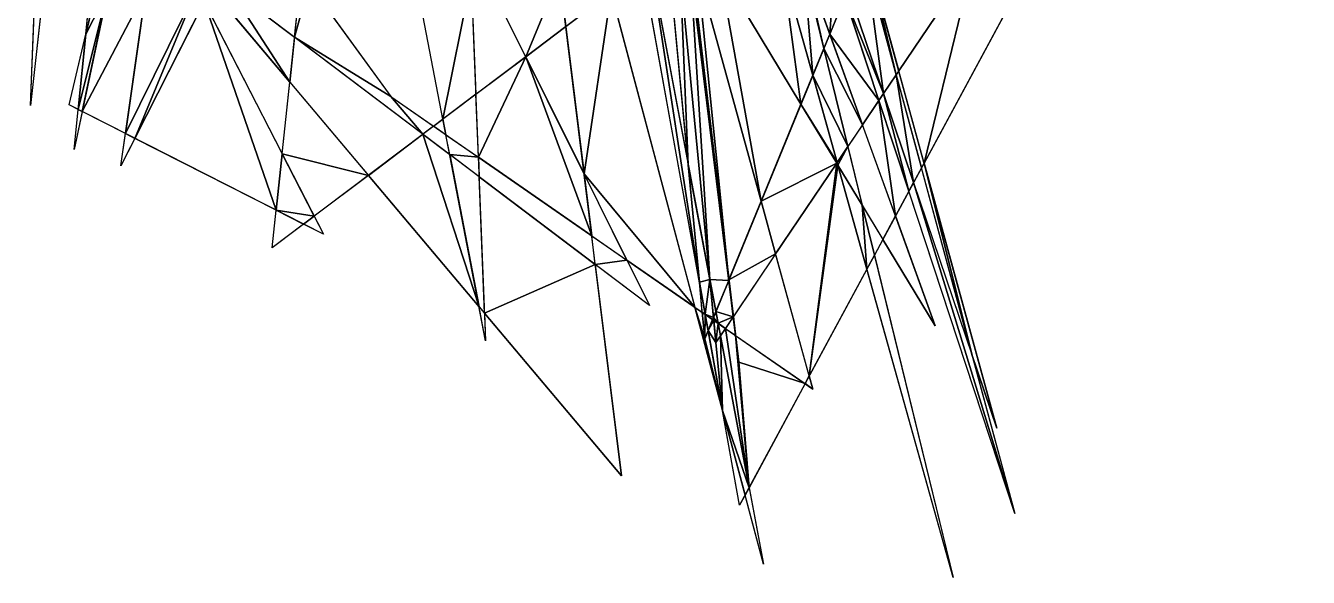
# Model space of a CAD drawing. Header units: metres. Extents: x -225 to 770, y -544 to 564.
# Drawn here: x -108 to 755, y -544 to -173 of the extents above; entities that cross this region are included whole.
import ezdxf

# ---------------------------------------------------------------- set-up
doc = ezdxf.new("R2010")
doc.units = ezdxf.units.M

msp = doc.modelspace()

# ---------------------------------------------------------------- linework, layer by layer
for p, q in [((293.37103, -475.85074, -728.49304), (164.16443, 563.9141, -1116.1304)), ((164.16443, 563.9141, -1116.1304), (201.89743, -384.79602, -724.80273)), ((372.69696, -495.5942, -757.22614), (185.59381, 545.01654, -1118.0442)), ((185.59381, 545.01654, -1118.0442), (388.77362, -535.27014, -747.6679)), ((58.252808, -322.34137, -684.2856), (148.39948, 525.4025, -1092.1235)), ((516.37213, -544.0672, -803.7859), (217.63705, 525.73083, -1124.7742)), ((217.63705, 525.73083, -1124.7742), (545.7816, -443.76776, -860.83936)), ((349.29993, -383.51236, -794.56555), (265.35364, 503.01196, -1137.3828)), ((265.35364, 503.01196, -1137.3828), (372.1836, -399.28522, -798.5095)), ((372.1836, -399.28522, -798.5095), (261.48572, 499.3399, -1133.9835)), ((261.48572, 499.3399, -1133.9835), (516.37213, -544.0672, -803.7859)), ((356.773, -386.01013, -796.99744), (272.09955, 498.95178, -1138.7997)), ((388.77362, -535.27014, -747.6679), (119.34433, 476.88977, -1057.5647)), ((324.84503, 459.20618, -1146.4285), (-43.431335, -267.1413, -660.34216)), ((557.95984, -501.0974, -841.83923), (249.52759, 436.53705, -1101.2909)), ((545.7816, -443.76776, -860.83936), (304.0512, 437.72125, -1127.4017)), ((304.0512, 437.72125, -1127.4017), (557.95984, -501.0974, -841.83923)), ((32.099304, 405.39948, -985.7773), (504.43823, -374.8846, -871.1271)), ((422.08154, -417.31705, -814.1633), (210.2619, 352.16968, -1046.4789)), ((201.89743, -384.79602, -724.80273), (73.08838, 284.7296, -952.99493)), ((-43.431335, -267.1413, -660.34216), (31.793945, 265.58325, -925.35095)), ((504.43823, -374.8846, -871.1271), (281.66882, 241.19244, -1032.1576)), ((605.17456, 240.48572, -1183.7474), (349.29993, -383.51236, -794.56555)), ((21.08847, 224.02649, -902.407), (312.1972, -361.18155, -786.773)), ((755.39404, 206.07397, -1239.4426), (356.773, -386.01013, -796.99744)), ((-78.32205, -226.1418, -661.63727), (21.027405, 196.06326, -890.32166)), ((21.027405, 196.06326, -890.32166), (-75.01016, -256.1351, -650.26044)), ((733.64087, 187.16644, -1221.0768), (58.252808, -322.34137, -684.2856)), ((736.51886, 179.43427, -1219.0942), (372.69696, -495.5942, -757.22614)), ((-75.01016, -256.1351, -650.26044), (-34.577682, 141.53, -840.7012)), ((-107.57312, 77.46338, -778.805), (92.77075, -313.11652, -704.47003)), ((-57.937866, 49.58969, -790.0921), (138.08582, -220.39003, -765.72644)), ((-104.377045, -226.46022, -649.2665), (-95.95094, -13.531601, -745.0287)), ((-95.95094, -13.531601, -745.0287), (293.37103, -475.85074, -728.49304)), ((-83.71167, -42.89798, -738.1138), (-104.377045, -226.46022, -649.2665)), ((312.1972, -361.18155, -786.773), (-88.56946, -57.974243, -729.33264)), ((138.08582, -220.39003, -765.72644), (422.08154, -417.31705, -814.1633)), ((92.77075, -313.11652, -704.47003), (-78.32205, -226.1418, -661.63727))]:
    msp.add_line(p, q)
for points in [[(530.04065, -128.65039, -989.314), (479.82214, -203.24136, -933.5746), (460.06146, -131.18228, -955.36523), (460.06155, -131.18217, -955.3651)], [(479.82214, -203.24136, -933.5746), (530.04065, -128.65039, -989.314), (496.83337, -265.27386, -914.816), (496.83347, -265.27377, -914.81586)], [(571.2738, -127.15851, -1009.3173), (496.83337, -265.27386, -914.816), (530.04065, -128.65039, -989.314), (530.0408, -128.65028, -989.3139)], [(308.1634, -136.67822, -881.6755), (313.76843, -136.4754, -884.39465), (345.69012, -345.39008, -809.30743), (345.69022, -345.38998, -809.3073)], [(338.2162, -266.46143, -839.829), (345.69012, -345.39008, -809.30743), (313.76843, -136.4754, -884.39465), (313.76852, -136.4753, -884.39453)], [(332.83142, -135.78568, -893.6426), (338.2162, -266.46143, -839.829), (325.8662, -136.03769, -890.26355), (325.8663, -136.03758, -890.2634)], [(352.7057, -343.5006, -813.4161), (332.83142, -135.78568, -893.6426), (339.6936, -135.53738, -896.9716), (339.6937, -135.53728, -896.9715)], [(332.83142, -135.78568, -893.6426), (352.7057, -343.5006, -813.4161), (338.2162, -266.46143, -839.829), (338.21628, -266.46133, -839.82886)], [(365.403, -344.24194, -819.0582), (339.6936, -135.53738, -896.9716), (340.95105, -135.49188, -897.58167), (340.95114, -135.49178, -897.58154)], [(339.6936, -135.53738, -896.9716), (365.403, -344.24194, -819.0582), (352.7057, -343.5006, -813.4161), (352.70578, -343.50052, -813.41595)], [(365.60754, -343.74323, -819.36926), (340.95105, -135.49188, -897.58167), (344.4674, -135.36469, -899.28754), (344.4675, -135.36458, -899.2874)], [(340.95105, -135.49188, -897.58167), (365.60754, -343.74323, -819.36926), (365.403, -344.24194, -819.0582), (365.4031, -344.24185, -819.0581)], [(387.27985, -290.89124, -852.3325), (344.4674, -135.36469, -899.28754), (359.1256, -134.83432, -906.3986), (359.1257, -134.83421, -906.3985)], [(387.27985, -290.89124, -852.3325), (365.60754, -343.74323, -819.36926), (344.4674, -135.36469, -899.28754), (344.4675, -135.36458, -899.2874)], [(401.66638, -133.29514, -927.03625), (414.05988, -225.58328, -893.0645), (359.1256, -134.83432, -906.3986), (359.1257, -134.83421, -906.3985)], [(387.27985, -290.89124, -852.3325), (359.1256, -134.83432, -906.3986), (414.05988, -225.58328, -893.0645), (414.05997, -225.58318, -893.0644)], [(422.01794, -206.176, -905.1687), (401.66638, -133.29514, -927.03625), (415.90173, -132.78009, -933.9422), (415.90182, -132.77998, -933.9421)], [(401.66638, -133.29514, -927.03625), (422.01794, -206.176, -905.1687), (414.05988, -225.58328, -893.0645), (414.05997, -225.58318, -893.0644)], [(429.42096, -188.12234, -916.4286), (415.90173, -132.78009, -933.9422), (416.88202, -132.74463, -934.4178), (416.8821, -132.74452, -934.41766)], [(429.42096, -188.12234, -916.4286), (422.01794, -206.176, -905.1687), (415.90173, -132.78009, -933.9422), (415.90182, -132.77998, -933.9421)], [(416.88202, -132.74463, -934.4178), (436.55707, -132.03271, -943.96265), (433.39862, -178.422, -922.4786), (433.3987, -178.42189, -922.47845)], [(429.42096, -188.12234, -916.4286), (416.88202, -132.74463, -934.4178), (433.39862, -178.422, -922.4786), (433.3987, -178.42189, -922.47845)], [(443.6184, -153.49918, -938.0227), (433.39862, -178.422, -922.4786), (436.55707, -132.03271, -943.96265), (436.55716, -132.03261, -943.9625)], [(457.93512, -131.25925, -954.33374), (469.54022, -218.51355, -922.16223), (445.76398, -148.26685, -941.2861), (445.76407, -148.26674, -941.28595)], [(460.06146, -131.18228, -955.36523), (478.09637, -205.80484, -931.65906), (457.93512, -131.25925, -954.33374), (457.9352, -131.25914, -954.3336)], [(469.54022, -218.51355, -922.16223), (457.93512, -131.25925, -954.33374), (478.09637, -205.80484, -931.65906), (478.09647, -205.80473, -931.65894)], [(478.09637, -205.80484, -931.65906), (460.06146, -131.18228, -955.36523), (479.82214, -203.24136, -933.5746), (479.82224, -203.24126, -933.57446)], [(138.08582, -220.39003, -765.72644), (73.33911, -180.4691, -752.5384), (83.21475, -144.81717, -772.5469), (83.21485, -144.81706, -772.54675)], [(77.10672, -145.03816, -769.58374), (83.21475, -144.81717, -772.5469), (73.33911, -180.4691, -752.5384), (73.33921, -180.469, -752.53827)], [(155.22699, -142.21167, -807.48193), (192.19592, -140.87408, -825.41656), (173.199, -235.62682, -775.64355), (173.19911, -235.62671, -775.64343)], [(195.30136, -218.95296, -793.2103), (173.199, -235.62682, -775.64355), (192.19592, -140.87408, -825.41656), (192.19603, -140.87398, -825.41644)], [(228.85477, -193.64049, -819.8782), (202.4223, -140.50407, -830.3777), (251.47858, -138.72914, -854.17615), (251.47868, -138.72903, -854.176)], [(228.85477, -193.64049, -819.8782), (251.47858, -138.72914, -854.17615), (255.7782, -173.32967, -841.2766), (255.7783, -173.32956, -841.2765)], [(-101.41057, -151.4972, -682.9802), (-95.915344, -151.29836, -685.6461), (-104.377045, -226.46022, -649.2665), (-104.376945, -226.46011, -649.26636)], [(-72.27324, -229.2167, -663.1516), (-67.120605, -178.539, -687.421), (-52.41072, -149.72429, -706.7514), (-52.41062, -149.72418, -706.7513)], [(-52.41072, -149.72429, -706.7514), (-69.58363, -230.58397, -663.82495), (-72.27324, -229.2167, -663.1516), (-72.27314, -229.2166, -663.1515)], [(-52.41072, -149.72429, -706.7514), (-26.719757, -148.79475, -719.2147), (-69.58363, -230.58397, -663.82495), (-69.583534, -230.58386, -663.8248)], [(-69.58363, -230.58397, -663.82495), (-26.719757, -148.79475, -719.2147), (-40.36641, -245.4365, -671.1394), (-40.36631, -245.43639, -671.1393)], [(-60.408295, -150.01364, -702.8716), (-52.41072, -149.72429, -706.7514), (-67.120605, -178.539, -687.421), (-67.12051, -178.5389, -687.4209)], [(-64.23439, -150.15208, -701.0154), (-60.408295, -150.01364, -702.8716), (-67.120605, -178.539, -687.421), (-67.12051, -178.5389, -687.4209)], [(-34.053528, -248.64561, -672.71985), (-40.36641, -245.4365, -671.1394), (7.842194, -147.54427, -735.9817), (7.842294, -147.54416, -735.98157)], [(-26.719757, -148.79475, -719.2147), (7.842194, -147.54427, -735.9817), (-40.36641, -245.4365, -671.1394), (-40.36631, -245.43639, -671.1393)], [(-34.053528, -248.64561, -672.71985), (7.842194, -147.54427, -735.9817), (12.551941, -156.72612, -734.2342), (12.552041, -156.72601, -734.2341)], [(19.041351, -150.08472, -740.14465), (28.817322, -146.78534, -746.1572), (70.12012, -210.74068, -737.97516), (70.12022, -210.74057, -737.97504)], [(73.33911, -180.4691, -752.5384), (70.12012, -210.74068, -737.97516), (28.817322, -146.78534, -746.1572), (28.817421, -146.78523, -746.1571)], [(268.1078, -272.54974, -804.28613), (255.7782, -173.32967, -841.2766), (286.29883, -150.30511, -865.5341), (286.29892, -150.30501, -865.534)], [(268.1078, -272.54974, -804.28613), (286.29883, -150.30511, -865.5341), (342.72815, -362.2922, -800.6292), (342.72824, -362.2921, -800.6291)], [(433.39862, -178.422, -922.4786), (443.6184, -153.49918, -938.0227), (466.49335, -223.03912, -918.7804), (466.49344, -223.03902, -918.7803)], [(443.6184, -153.49918, -938.0227), (445.76398, -148.26685, -941.2861), (469.54022, -218.51355, -922.16223), (469.5403, -218.51344, -922.1621)], [(469.54022, -218.51355, -922.16223), (466.49335, -223.03912, -918.7804), (443.6184, -153.49918, -938.0227), (443.6185, -153.49907, -938.0226)], [(60.953674, -296.94235, -696.5047), (-34.053528, -248.64561, -672.71985), (12.551941, -156.72612, -734.2342), (12.552041, -156.72601, -734.2341)], [(60.953674, -296.94235, -696.5047), (12.551941, -156.72612, -734.2342), (64.99246, -258.9614, -714.77686), (64.99256, -258.9613, -714.77673)], [(-67.120605, -178.539, -687.421), (-72.27324, -229.2167, -663.1516), (-78.32205, -226.1418, -661.63727), (-78.32195, -226.1417, -661.63715)], [(73.33911, -180.4691, -752.5384), (138.08582, -220.39003, -765.72644), (159.70221, -245.8087, -764.9165), (159.70232, -245.8086, -764.9164)], [(268.1078, -272.54974, -804.28613), (228.85477, -193.64049, -819.8782), (255.7782, -173.32967, -841.2766), (255.7783, -173.32956, -841.2765)], [(429.42096, -188.12234, -916.4286), (433.39862, -178.422, -922.4786), (455.45856, -239.42947, -906.5324), (455.45865, -239.42937, -906.5323)], [(466.49335, -223.03912, -918.7804), (455.45856, -239.42947, -906.5324), (433.39862, -178.422, -922.4786), (433.3987, -178.42189, -922.47845)], [(429.42096, -188.12234, -916.4286), (445.54968, -254.1474, -895.5342), (422.01794, -206.176, -905.1687), (422.01804, -206.17589, -905.1686)], [(429.42096, -188.12234, -916.4286), (455.45856, -239.42947, -906.5324), (445.54968, -254.1474, -895.5342), (445.54977, -254.1473, -895.53406)], [(196.98285, -261.23016, -775.77167), (195.30136, -218.95296, -793.2103), (228.85477, -193.64049, -819.8782), (228.85487, -193.64038, -819.87805)], [(196.98285, -261.23016, -775.77167), (228.85477, -193.64049, -819.8782), (273.2751, -314.13235, -788.7837), (273.27518, -314.13226, -788.78357)], [(268.1078, -272.54974, -804.28613), (273.2751, -314.13235, -788.7837), (228.85477, -193.64049, -819.8782), (228.85487, -193.64038, -819.87805)], [(438.38525, -264.78897, -887.5821), (414.05988, -225.58328, -893.0645), (422.01794, -206.176, -905.1687), (422.01804, -206.17589, -905.1686)], [(445.54968, -254.1474, -895.5342), (438.38525, -264.78897, -887.5821), (422.01794, -206.176, -905.1687), (422.01804, -206.17589, -905.1686)], [(489.79016, -278.34164, -905.87476), (469.54022, -218.51355, -922.16223), (478.09637, -205.80484, -931.65906), (478.09647, -205.80473, -931.65894)], [(489.79016, -278.34164, -905.87476), (478.09637, -205.80484, -931.65906), (495.06665, -268.55182, -912.5731), (495.06674, -268.55173, -912.573)], [(64.99246, -258.9614, -714.77686), (70.12012, -210.74068, -737.97516), (122.97998, -273.51166, -735.73004), (122.98008, -273.51157, -735.7299)], [(166.90585, -240.3743, -770.64185), (159.70221, -245.8087, -764.9165), (138.08582, -220.39003, -765.72644), (138.08592, -220.38992, -765.7263)], [(466.49335, -223.03912, -918.7804), (477.66425, -300.84, -890.48096), (455.45856, -239.42947, -906.5324), (455.45865, -239.42937, -906.5323)], [(466.49335, -223.03912, -918.7804), (469.54022, -218.51355, -922.16223), (486.61987, -284.22375, -901.8501), (486.61996, -284.22366, -901.85)], [(466.49335, -223.03912, -918.7804), (486.61987, -284.22375, -901.8501), (477.66425, -300.84, -890.48096), (477.66434, -300.8399, -890.48083)], [(489.79016, -278.34164, -905.87476), (486.61987, -284.22375, -901.8501), (469.54022, -218.51355, -922.16223), (469.5403, -218.51344, -922.1621)], [(-75.01016, -256.1351, -650.26044), (-72.27324, -229.2167, -663.1516), (-69.58363, -230.58397, -663.82495), (-69.583534, -230.58386, -663.8248)], [(387.27985, -290.89124, -852.3325), (414.05988, -225.58328, -893.0645), (438.07324, -265.25244, -887.2358), (438.07333, -265.25235, -887.23566)], [(414.05988, -225.58328, -893.0645), (438.38525, -264.78897, -887.5821), (438.07324, -265.25244, -887.2358), (438.07333, -265.25235, -887.23566)], [(175.22174, -246.14066, -772.0602), (166.90585, -240.3743, -770.64185), (173.199, -235.62682, -775.64355), (173.19911, -235.62671, -775.64343)], [(-34.053528, -248.64561, -672.71985), (-43.431335, -267.1413, -660.34216), (-40.36641, -245.4365, -671.1394), (-40.36631, -245.43639, -671.1393)], [(197.51624, -362.02335, -732.5643), (122.97998, -273.51166, -735.73004), (159.70221, -245.8087, -764.9165), (159.70232, -245.8086, -764.9164)], [(197.51624, -362.02335, -732.5643), (159.70221, -245.8087, -764.9165), (177.79077, -259.4939, -767.50903), (177.79088, -259.4938, -767.5089)], [(177.79077, -259.4939, -767.50903), (175.22174, -246.14066, -772.0602), (196.98285, -261.23016, -775.77167), (196.98296, -261.23007, -775.77155)], [(438.38525, -264.78897, -887.5821), (445.54968, -254.1474, -895.5342), (438.8927, -266.6061, -887.03687), (438.8928, -266.60602, -887.03674)], [(455.15625, -293.47278, -883.08923), (438.8927, -266.6061, -887.03687), (445.54968, -254.1474, -895.5342), (445.54977, -254.1473, -895.53406)], [(60.953674, -296.94235, -696.5047), (64.99246, -258.9614, -714.77686), (86.55197, -300.99268, -706.77747), (86.55207, -300.99258, -706.77734)], [(64.99246, -258.9614, -714.77686), (122.97998, -273.51166, -735.73004), (86.55197, -300.99268, -706.77747), (86.55207, -300.99258, -706.77734)], [(177.79077, -259.4939, -767.50903), (196.98285, -261.23016, -775.77167), (197.50708, -274.41064, -770.3349), (197.50719, -274.41055, -770.3348)], [(345.69012, -345.39008, -809.30743), (338.2162, -266.46143, -839.829), (352.7057, -343.5006, -813.4161), (352.70578, -343.50052, -813.41595)], [(387.27985, -290.89124, -852.3325), (438.07324, -265.25244, -887.2358), (397.0113, -326.24304, -841.6595), (397.01138, -326.24295, -841.65936)], [(419.64905, -408.48022, -816.8313), (397.0113, -326.24304, -841.6595), (438.07324, -265.25244, -887.2358), (438.07333, -265.25235, -887.23566)], [(419.64905, -408.48022, -816.8313), (438.07324, -265.25244, -887.2358), (438.8927, -266.6061, -887.03687), (438.8928, -266.60602, -887.03674)], [(419.64905, -408.48022, -816.8313), (438.8927, -266.6061, -887.03687), (458.42188, -336.54187, -866.053), (458.42197, -336.54178, -866.05286)], [(438.8927, -266.6061, -887.03687), (455.15625, -293.47278, -883.08923), (458.42188, -336.54187, -866.053), (458.42197, -336.54178, -866.05286)], [(529.22516, -394.85175, -874.1562), (495.06665, -268.55182, -912.5731), (496.83337, -265.27386, -914.816), (496.83347, -265.27377, -914.81586)], [(529.22516, -394.85175, -874.1562), (496.83337, -265.27386, -914.816), (545.7816, -443.76776, -860.83936), (545.78174, -443.76767, -860.83923)], [(201.16397, -366.355, -732.40936), (197.50708, -274.41064, -770.3349), (275.68933, -333.56085, -781.54047), (275.68942, -333.56076, -781.54034)], [(268.1078, -272.54974, -804.28613), (342.72815, -362.2922, -800.6292), (296.964, -330.55862, -792.8239), (296.96408, -330.55853, -792.8238)], [(486.61987, -284.22375, -901.8501), (489.79016, -278.34164, -905.87476), (557.95984, -501.0974, -841.83923), (557.95996, -501.09732, -841.8391)], [(529.22516, -394.85175, -874.1562), (557.95984, -501.0974, -841.83923), (489.79016, -278.34164, -905.87476), (489.79025, -278.34155, -905.87463)], [(387.27985, -290.89124, -852.3325), (397.0113, -326.24304, -841.6595), (365.60754, -343.74323, -819.36926), (365.60764, -343.74313, -819.36914)], [(60.953674, -296.94235, -696.5047), (79.454315, -306.34714, -701.1363), (58.252808, -322.34137, -684.2856), (58.252907, -322.34128, -684.28546)], [(60.953674, -296.94235, -696.5047), (86.55197, -300.99268, -706.77747), (79.454315, -306.34714, -701.1363), (79.454414, -306.34705, -701.13617)], [(92.77075, -313.11652, -704.47003), (79.454315, -306.34714, -701.1363), (86.55197, -300.99268, -706.77747), (86.55207, -300.99258, -706.77734)], [(463.41443, -327.27872, -872.391), (458.42188, -336.54187, -866.053), (455.15625, -293.47278, -883.08923), (455.15634, -293.4727, -883.0891)], [(469.16345, -316.61212, -879.68933), (463.41443, -327.27872, -872.391), (455.15625, -293.47278, -883.08923), (455.15634, -293.4727, -883.0891)], [(504.43823, -374.8846, -871.1271), (469.16345, -316.61212, -879.68933), (477.66425, -300.84, -890.48096), (477.66434, -300.8399, -890.48083)], [(275.68933, -333.56085, -781.54047), (273.2751, -314.13235, -788.7837), (296.964, -330.55862, -792.8239), (296.96408, -330.55853, -792.8238)], [(365.60754, -343.74323, -819.36926), (397.0113, -326.24304, -841.6595), (368.5421, -368.5291, -810.0605), (368.5422, -368.52902, -810.06036)], [(516.37213, -544.0672, -803.7859), (458.42188, -336.54187, -866.053), (463.41443, -327.27872, -872.391), (463.41452, -327.27863, -872.39087)], [(201.16397, -366.355, -732.40936), (275.68933, -333.56085, -781.54047), (293.37103, -475.85074, -728.49304), (293.37112, -475.85065, -728.4929)], [(275.68933, -333.56085, -781.54047), (296.964, -330.55862, -792.8239), (312.1972, -361.18155, -786.773), (312.1973, -361.18146, -786.7729)], [(349.58386, -367.04602, -801.79846), (345.69012, -345.39008, -809.30743), (352.7057, -343.5006, -813.4161), (352.70578, -343.50052, -813.41595)], [(349.58386, -367.04602, -801.79846), (352.7057, -343.5006, -813.4161), (355.1654, -369.20828, -803.48694), (355.1655, -369.2082, -803.4868)], [(356.79382, -365.237, -805.96375), (352.7057, -343.5006, -813.4161), (365.403, -344.24194, -819.0582), (365.4031, -344.24185, -819.0581)], [(352.7057, -343.5006, -813.4161), (356.79382, -365.237, -805.96375), (355.1654, -369.20828, -803.48694), (355.1655, -369.2082, -803.4868)], [(368.41766, -368.714, -809.9223), (356.79382, -365.237, -805.96375), (365.403, -344.24194, -819.0582), (365.4031, -344.24185, -819.0581)], [(368.5421, -368.5291, -810.0605), (365.403, -344.24194, -819.0582), (365.60754, -343.74323, -819.36926), (365.60764, -343.74313, -819.36914)], [(365.403, -344.24194, -819.0582), (368.5421, -368.5291, -810.0605), (368.41766, -368.714, -809.9223), (368.41776, -368.7139, -809.9222)], [(349.58386, -367.04602, -801.79846), (347.61115, -365.67813, -801.46204), (345.69012, -345.39008, -809.30743), (345.69022, -345.38998, -809.3073)], [(201.89743, -384.79602, -724.80273), (197.51624, -362.02335, -732.5643), (201.16397, -366.355, -732.40936), (201.16408, -366.35492, -732.40924)], [(342.72815, -362.2922, -800.6292), (349.29993, -383.51236, -794.56555), (361.21844, -431.7542, -779.3618), (361.21854, -431.75412, -779.3617)], [(349.29993, -383.51236, -794.56555), (342.72815, -362.2922, -800.6292), (347.61115, -365.67813, -801.46204), (347.61124, -365.67804, -801.4619)], [(349.58386, -367.04602, -801.79846), (349.29993, -383.51236, -794.56555), (347.61115, -365.67813, -801.46204), (347.61124, -365.67804, -801.4619)], [(349.58386, -367.04602, -801.79846), (351.55548, -378.01175, -797.9963), (349.29993, -383.51236, -794.56555), (349.30002, -383.51227, -794.5654)], [(349.58386, -367.04602, -801.79846), (355.1654, -369.20828, -803.48694), (354.62006, -370.5382, -802.6575), (354.62015, -370.53812, -802.65735)], [(349.58386, -367.04602, -801.79846), (354.62006, -370.5382, -802.6575), (351.55548, -378.01175, -797.9963), (351.55557, -378.01166, -797.99615)], [(355.34045, -371.03775, -802.78033), (351.55548, -378.01175, -797.9963), (354.62006, -370.5382, -802.6575), (354.62015, -370.53812, -802.65735)], [(355.34045, -371.03775, -802.78033), (356.773, -386.01013, -796.99744), (351.55548, -378.01175, -797.9963), (351.55557, -378.01166, -797.99615)], [(355.34045, -371.03775, -802.78033), (354.62006, -370.5382, -802.6575), (355.1654, -369.20828, -803.48694), (355.1655, -369.2082, -803.4868)], [(358.26648, -373.0667, -803.27936), (355.1654, -369.20828, -803.48694), (356.79382, -365.237, -805.96375), (356.7939, -365.2369, -805.9636)], [(355.1654, -369.20828, -803.48694), (358.26648, -373.0667, -803.27936), (355.34045, -371.03775, -802.78033), (355.34055, -371.03766, -802.7802)], [(356.773, -386.01013, -796.99744), (355.34045, -371.03775, -802.78033), (358.26648, -373.0667, -803.27936), (358.26657, -373.06662, -803.27924)], [(368.41766, -368.714, -809.9223), (358.26648, -373.0667, -803.27936), (356.79382, -365.237, -805.96375), (356.7939, -365.2369, -805.9636)], [(368.41766, -368.714, -809.9223), (363.1891, -376.4801, -804.11896), (358.26648, -373.0667, -803.27936), (358.26657, -373.06662, -803.27924)], [(369.95203, -381.16962, -805.2724), (368.41766, -368.714, -809.9223), (368.5421, -368.5291, -810.0605), (368.5422, -368.52902, -810.06036)], [(369.95203, -381.16962, -805.2724), (368.5421, -368.5291, -810.0605), (370.04645, -381.23514, -805.2885), (370.04654, -381.23505, -805.2884)], [(351.55548, -378.01175, -797.9963), (361.21844, -431.7542, -779.3618), (349.29993, -383.51236, -794.56555), (349.30002, -383.51227, -794.5654)], [(361.21844, -431.7542, -779.3618), (351.55548, -378.01175, -797.9963), (356.773, -386.01013, -796.99744), (356.7731, -386.01004, -796.9973)], [(356.773, -386.01013, -796.99744), (358.26648, -373.0667, -803.27936), (359.8432, -381.44995, -800.40515), (359.8433, -381.44986, -800.405)], [(363.1891, -376.4801, -804.11896), (359.8432, -381.44995, -800.40515), (358.26648, -373.0667, -803.27936), (358.26657, -373.06662, -803.27924)], [(359.8432, -381.44995, -800.40515), (363.1891, -376.4801, -804.11896), (379.08295, -483.74582, -765.333), (379.08304, -483.74573, -765.3329)], [(369.95203, -381.16962, -805.2724), (379.08295, -483.74582, -765.333), (363.1891, -376.4801, -804.11896), (363.18918, -376.48, -804.11884)], [(361.21844, -431.7542, -779.3618), (356.773, -386.01013, -796.99744), (359.8432, -381.44995, -800.40515), (359.8433, -381.44986, -800.405)], [(361.21844, -431.7542, -779.3618), (359.8432, -381.44995, -800.40515), (379.08295, -483.74582, -765.333), (379.08304, -483.74573, -765.3329)], [(370.04645, -381.23514, -805.2885), (372.1836, -399.28522, -798.5095), (369.95203, -381.16962, -805.2724), (369.95212, -381.16953, -805.2723)], [(379.08295, -483.74582, -765.333), (369.95203, -381.16962, -805.2724), (372.1836, -399.28522, -798.5095), (372.1837, -399.28513, -798.5094)], [(372.1836, -399.28522, -798.5095), (370.04645, -381.23514, -805.2885), (416.84375, -413.68506, -813.27), (416.84384, -413.68497, -813.2699)], [(372.1836, -399.28522, -798.5095), (416.84375, -413.68506, -813.27), (379.08295, -483.74582, -765.333), (379.08304, -483.74573, -765.3329)], [(422.08154, -417.31705, -814.1633), (416.84375, -413.68506, -813.27), (419.64905, -408.48022, -816.8313), (419.64914, -408.48013, -816.8312)], [(361.21844, -431.7542, -779.3618), (379.08295, -483.74582, -765.333), (376.3888, -488.74445, -761.91284), (376.3889, -488.74435, -761.9127)], [(361.21844, -431.7542, -779.3618), (376.3888, -488.74445, -761.91284), (372.69696, -495.5942, -757.22614), (372.69705, -495.59412, -757.226)], [(388.77362, -535.27014, -747.6679), (376.3888, -488.74445, -761.91284), (379.08295, -483.74582, -765.333), (379.08304, -483.74573, -765.3329)]]:
    msp.add_3dface(points)

doc.saveas('drawing.dxf')
